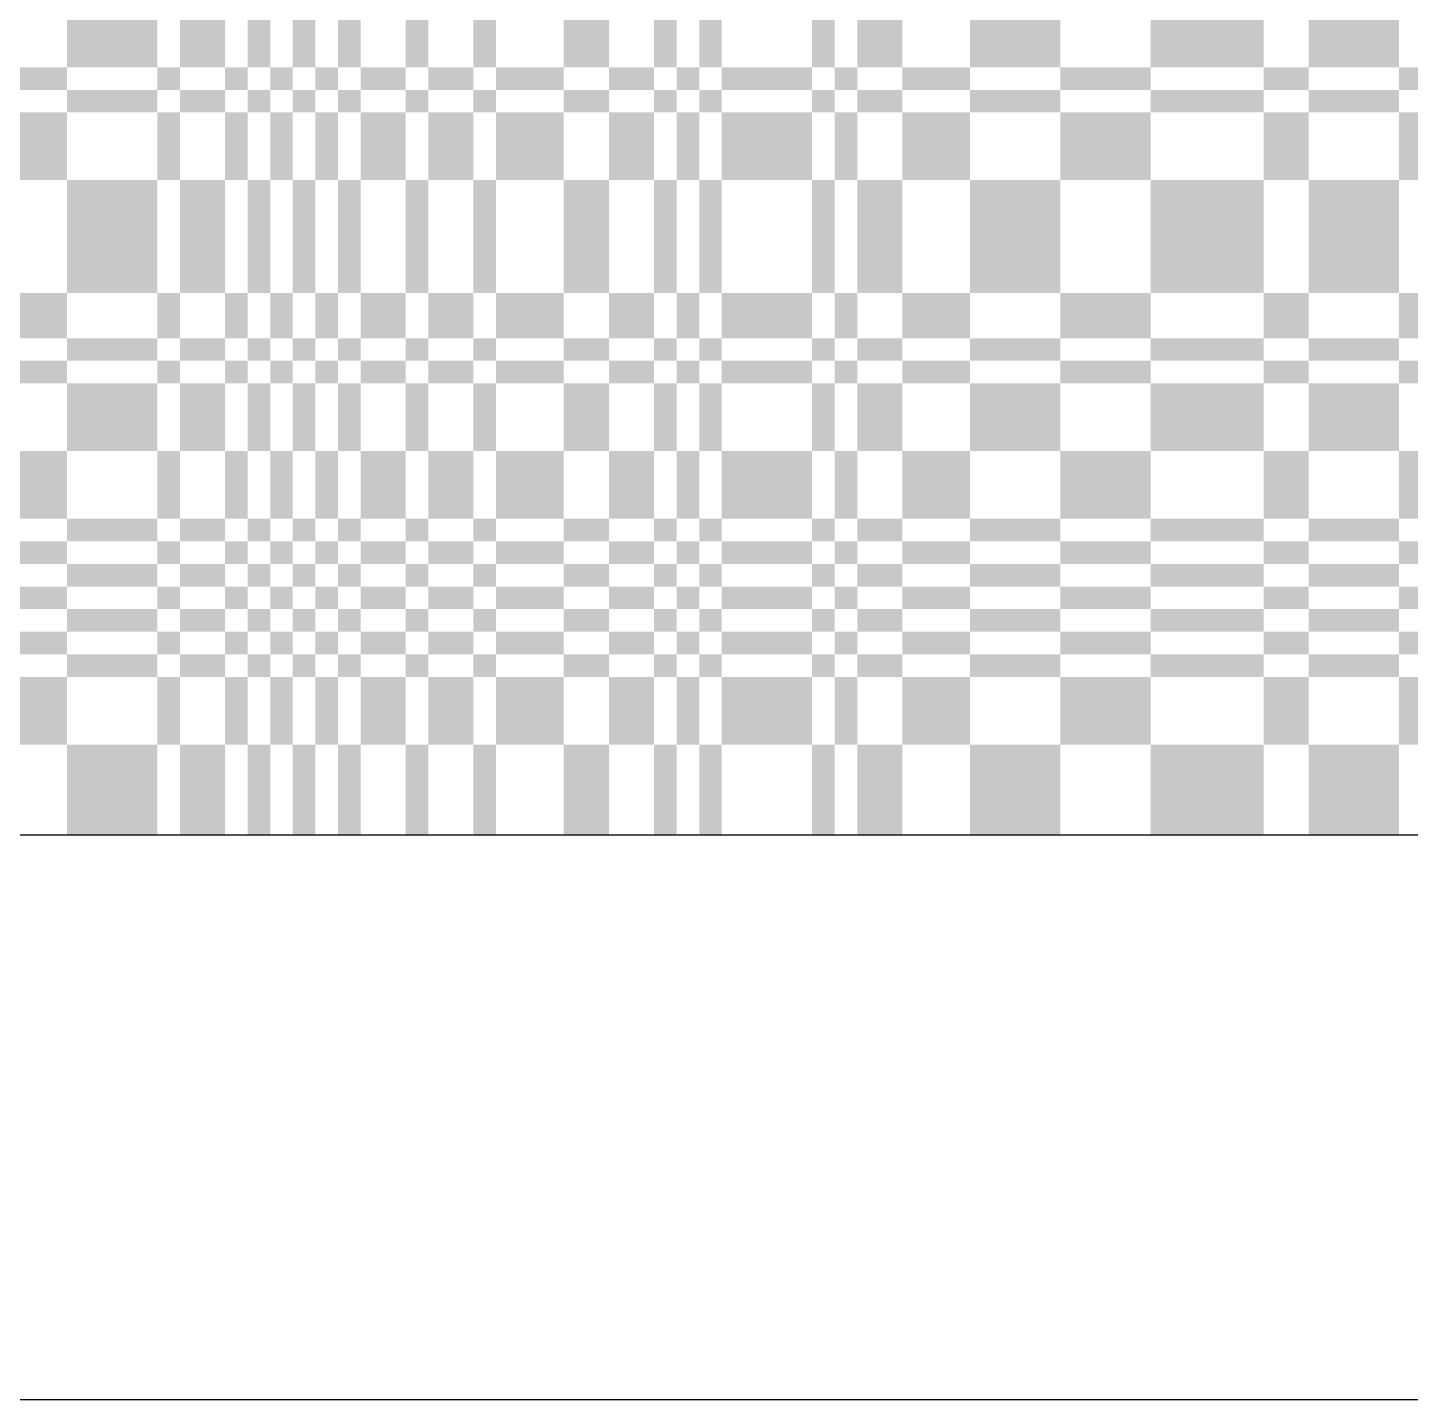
# Model space of a CAD drawing. Extents: x 0 to 200, y 0 to 200.
# Drawn here: x 51.4 to 100.4, y 0 to 48.6 of the extents above; entities that cross this region are included whole.
import ezdxf

# ---------------------------------------------------------------- set-up
doc = ezdxf.new("R2010")
doc.units = 0

msp = doc.modelspace()

# ---------------------------------------------------------------- linework, layer by layer
at = {"layer": 'CHROME'}
for points in [[(52.8, 47.2), (56, 47.2), (52.8, 49.6), (56, 49.6)], [(56.8, 47.2), (58.4, 47.2), (56.8, 49.6), (58.4, 49.6)], [(59.2, 47.2), (60, 47.2), (59.2, 49.6), (60, 49.6)], [(60.8, 47.2), (61.6, 47.2), (60.8, 49.6), (61.6, 49.6)], [(62.4, 47.2), (63.2, 47.2), (62.4, 49.6), (63.2, 49.6)], [(64.8, 47.2), (65.6, 47.2), (64.8, 49.6), (65.6, 49.6)], [(67.2, 47.2), (68, 47.2), (67.2, 49.6), (68, 49.6)], [(70.4, 47.2), (72, 47.2), (70.4, 49.6), (72, 49.6)], [(73.6, 47.2), (74.4, 47.2), (73.6, 49.6), (74.4, 49.6)], [(75.2, 47.2), (76, 47.2), (75.2, 49.6), (76, 49.6)], [(79.2, 47.2), (80, 47.2), (79.2, 49.6), (80, 49.6)], [(80.8, 47.2), (82.4, 47.2), (80.8, 49.6), (82.4, 49.6)], [(84.8, 47.2), (88, 47.2), (84.8, 49.6), (88, 49.6)], [(91.2, 47.2), (95.2, 47.2), (91.2, 49.6), (95.2, 49.6)], [(96.8, 47.2), (100, 47.2), (96.8, 49.6), (100, 49.6)], [(50.4, 46.4), (52.8, 46.4), (50.4, 47.2), (52.8, 47.2)], [(56, 46.4), (56.8, 46.4), (56, 47.2), (56.8, 47.2)], [(58.4, 46.4), (59.2, 46.4), (58.4, 47.2), (59.2, 47.2)], [(60, 46.4), (60.8, 46.4), (60, 47.2), (60.8, 47.2)], [(61.6, 46.4), (62.4, 46.4), (61.6, 47.2), (62.4, 47.2)], [(63.2, 46.4), (64.8, 46.4), (63.2, 47.2), (64.8, 47.2)], [(65.6, 46.4), (67.2, 46.4), (65.6, 47.2), (67.2, 47.2)], [(68, 46.4), (70.4, 46.4), (68, 47.2), (70.4, 47.2)], [(72, 46.4), (73.6, 46.4), (72, 47.2), (73.6, 47.2)], [(74.4, 46.4), (75.2, 46.4), (74.4, 47.2), (75.2, 47.2)], [(76, 46.4), (79.2, 46.4), (76, 47.2), (79.2, 47.2)], [(80, 46.4), (80.8, 46.4), (80, 47.2), (80.8, 47.2)], [(82.4, 46.4), (84.8, 46.4), (82.4, 47.2), (84.8, 47.2)], [(88, 46.4), (91.2, 46.4), (88, 47.2), (91.2, 47.2)], [(95.2, 46.4), (96.8, 46.4), (95.2, 47.2), (96.8, 47.2)], [(100, 46.4), (100.8, 46.4), (100, 47.2), (100.8, 47.2)], [(52.8, 45.6), (56, 45.6), (52.8, 46.4), (56, 46.4)], [(56.8, 45.6), (58.4, 45.6), (56.8, 46.4), (58.4, 46.4)], [(59.2, 45.6), (60, 45.6), (59.2, 46.4), (60, 46.4)], [(60.8, 45.6), (61.6, 45.6), (60.8, 46.4), (61.6, 46.4)], [(62.4, 45.6), (63.2, 45.6), (62.4, 46.4), (63.2, 46.4)], [(64.8, 45.6), (65.6, 45.6), (64.8, 46.4), (65.6, 46.4)], [(67.2, 45.6), (68, 45.6), (67.2, 46.4), (68, 46.4)], [(70.4, 45.6), (72, 45.6), (70.4, 46.4), (72, 46.4)], [(73.6, 45.6), (74.4, 45.6), (73.6, 46.4), (74.4, 46.4)], [(75.2, 45.6), (76, 45.6), (75.2, 46.4), (76, 46.4)], [(79.2, 45.6), (80, 45.6), (79.2, 46.4), (80, 46.4)], [(80.8, 45.6), (82.4, 45.6), (80.8, 46.4), (82.4, 46.4)], [(84.8, 45.6), (88, 45.6), (84.8, 46.4), (88, 46.4)], [(91.2, 45.6), (95.2, 45.6), (91.2, 46.4), (95.2, 46.4)], [(96.8, 45.6), (100, 45.6), (96.8, 46.4), (100, 46.4)], [(50.4, 43.2), (52.8, 43.2), (50.4, 45.6), (52.8, 45.6)], [(56, 43.2), (56.8, 43.2), (56, 45.6), (56.8, 45.6)], [(58.4, 43.2), (59.2, 43.2), (58.4, 45.6), (59.2, 45.6)], [(60, 43.2), (60.8, 43.2), (60, 45.6), (60.8, 45.6)], [(61.6, 43.2), (62.4, 43.2), (61.6, 45.6), (62.4, 45.6)], [(63.2, 43.2), (64.8, 43.2), (63.2, 45.6), (64.8, 45.6)], [(65.6, 43.2), (67.2, 43.2), (65.6, 45.6), (67.2, 45.6)], [(68, 43.2), (70.4, 43.2), (68, 45.6), (70.4, 45.6)], [(72, 43.2), (73.6, 43.2), (72, 45.6), (73.6, 45.6)], [(74.4, 43.2), (75.2, 43.2), (74.4, 45.6), (75.2, 45.6)], [(76, 43.2), (79.2, 43.2), (76, 45.6), (79.2, 45.6)], [(80, 43.2), (80.8, 43.2), (80, 45.6), (80.8, 45.6)], [(82.4, 43.2), (84.8, 43.2), (82.4, 45.6), (84.8, 45.6)], [(88, 43.2), (91.2, 43.2), (88, 45.6), (91.2, 45.6)], [(95.2, 43.2), (96.8, 43.2), (95.2, 45.6), (96.8, 45.6)], [(100, 43.2), (100.8, 43.2), (100, 45.6), (100.8, 45.6)], [(52.8, 39.2), (56, 39.2), (52.8, 43.2), (56, 43.2)], [(56.8, 39.2), (58.4, 39.2), (56.8, 43.2), (58.4, 43.2)], [(59.2, 39.2), (60, 39.2), (59.2, 43.2), (60, 43.2)], [(60.8, 39.2), (61.6, 39.2), (60.8, 43.2), (61.6, 43.2)], [(62.4, 39.2), (63.2, 39.2), (62.4, 43.2), (63.2, 43.2)], [(64.8, 39.2), (65.6, 39.2), (64.8, 43.2), (65.6, 43.2)], [(67.2, 39.2), (68, 39.2), (67.2, 43.2), (68, 43.2)], [(70.4, 39.2), (72, 39.2), (70.4, 43.2), (72, 43.2)], [(73.6, 39.2), (74.4, 39.2), (73.6, 43.2), (74.4, 43.2)], [(75.2, 39.2), (76, 39.2), (75.2, 43.2), (76, 43.2)], [(79.2, 39.2), (80, 39.2), (79.2, 43.2), (80, 43.2)], [(80.8, 39.2), (82.4, 39.2), (80.8, 43.2), (82.4, 43.2)], [(84.8, 39.2), (88, 39.2), (84.8, 43.2), (88, 43.2)], [(91.2, 39.2), (95.2, 39.2), (91.2, 43.2), (95.2, 43.2)], [(96.8, 39.2), (100, 39.2), (96.8, 43.2), (100, 43.2)], [(50.4, 37.6), (52.8, 37.6), (50.4, 39.2), (52.8, 39.2)], [(56, 37.6), (56.8, 37.6), (56, 39.2), (56.8, 39.2)], [(58.4, 37.6), (59.2, 37.6), (58.4, 39.2), (59.2, 39.2)], [(60, 37.6), (60.8, 37.6), (60, 39.2), (60.8, 39.2)], [(61.6, 37.6), (62.4, 37.6), (61.6, 39.2), (62.4, 39.2)], [(63.2, 37.6), (64.8, 37.6), (63.2, 39.2), (64.8, 39.2)], [(65.6, 37.6), (67.2, 37.6), (65.6, 39.2), (67.2, 39.2)], [(68, 37.6), (70.4, 37.6), (68, 39.2), (70.4, 39.2)], [(72, 37.6), (73.6, 37.6), (72, 39.2), (73.6, 39.2)], [(74.4, 37.6), (75.2, 37.6), (74.4, 39.2), (75.2, 39.2)], [(76, 37.6), (79.2, 37.6), (76, 39.2), (79.2, 39.2)], [(80, 37.6), (80.8, 37.6), (80, 39.2), (80.8, 39.2)], [(82.4, 37.6), (84.8, 37.6), (82.4, 39.2), (84.8, 39.2)], [(88, 37.6), (91.2, 37.6), (88, 39.2), (91.2, 39.2)], [(95.2, 37.6), (96.8, 37.6), (95.2, 39.2), (96.8, 39.2)], [(100, 37.6), (100.8, 37.6), (100, 39.2), (100.8, 39.2)], [(52.8, 36.8), (56, 36.8), (52.8, 37.6), (56, 37.6)], [(56.8, 36.8), (58.4, 36.8), (56.8, 37.6), (58.4, 37.6)], [(59.2, 36.8), (60, 36.8), (59.2, 37.6), (60, 37.6)], [(60.8, 36.8), (61.6, 36.8), (60.8, 37.6), (61.6, 37.6)], [(62.4, 36.8), (63.2, 36.8), (62.4, 37.6), (63.2, 37.6)], [(64.8, 36.8), (65.6, 36.8), (64.8, 37.6), (65.6, 37.6)], [(67.2, 36.8), (68, 36.8), (67.2, 37.6), (68, 37.6)], [(70.4, 36.8), (72, 36.8), (70.4, 37.6), (72, 37.6)], [(73.6, 36.8), (74.4, 36.8), (73.6, 37.6), (74.4, 37.6)], [(75.2, 36.8), (76, 36.8), (75.2, 37.6), (76, 37.6)], [(79.2, 36.8), (80, 36.8), (79.2, 37.6), (80, 37.6)], [(80.8, 36.8), (82.4, 36.8), (80.8, 37.6), (82.4, 37.6)], [(84.8, 36.8), (88, 36.8), (84.8, 37.6), (88, 37.6)], [(91.2, 36.8), (95.2, 36.8), (91.2, 37.6), (95.2, 37.6)], [(96.8, 36.8), (100, 36.8), (96.8, 37.6), (100, 37.6)], [(50.4, 36), (52.8, 36), (50.4, 36.8), (52.8, 36.8)], [(56, 36), (56.8, 36), (56, 36.8), (56.8, 36.8)], [(58.4, 36), (59.2, 36), (58.4, 36.8), (59.2, 36.8)], [(60, 36), (60.8, 36), (60, 36.8), (60.8, 36.8)], [(61.6, 36), (62.4, 36), (61.6, 36.8), (62.4, 36.8)], [(63.2, 36), (64.8, 36), (63.2, 36.8), (64.8, 36.8)], [(65.6, 36), (67.2, 36), (65.6, 36.8), (67.2, 36.8)], [(68, 36), (70.4, 36), (68, 36.8), (70.4, 36.8)], [(72, 36), (73.6, 36), (72, 36.8), (73.6, 36.8)], [(74.4, 36), (75.2, 36), (74.4, 36.8), (75.2, 36.8)], [(76, 36), (79.2, 36), (76, 36.8), (79.2, 36.8)], [(80, 36), (80.8, 36), (80, 36.8), (80.8, 36.8)], [(82.4, 36), (84.8, 36), (82.4, 36.8), (84.8, 36.8)], [(88, 36), (91.2, 36), (88, 36.8), (91.2, 36.8)], [(95.2, 36), (96.8, 36), (95.2, 36.8), (96.8, 36.8)], [(100, 36), (100.8, 36), (100, 36.8), (100.8, 36.8)], [(52.8, 33.6), (56, 33.6), (52.8, 36), (56, 36)], [(56.8, 33.6), (58.4, 33.6), (56.8, 36), (58.4, 36)], [(59.2, 33.6), (60, 33.6), (59.2, 36), (60, 36)], [(60.8, 33.6), (61.6, 33.6), (60.8, 36), (61.6, 36)], [(62.4, 33.6), (63.2, 33.6), (62.4, 36), (63.2, 36)], [(64.8, 33.6), (65.6, 33.6), (64.8, 36), (65.6, 36)], [(67.2, 33.6), (68, 33.6), (67.2, 36), (68, 36)], [(70.4, 33.6), (72, 33.6), (70.4, 36), (72, 36)], [(73.6, 33.6), (74.4, 33.6), (73.6, 36), (74.4, 36)], [(75.2, 33.6), (76, 33.6), (75.2, 36), (76, 36)], [(79.2, 33.6), (80, 33.6), (79.2, 36), (80, 36)], [(80.8, 33.6), (82.4, 33.6), (80.8, 36), (82.4, 36)], [(84.8, 33.6), (88, 33.6), (84.8, 36), (88, 36)], [(91.2, 33.6), (95.2, 33.6), (91.2, 36), (95.2, 36)], [(96.8, 33.6), (100, 33.6), (96.8, 36), (100, 36)], [(50.4, 31.2), (52.8, 31.2), (50.4, 33.6), (52.8, 33.6)], [(56, 31.2), (56.8, 31.2), (56, 33.6), (56.8, 33.6)], [(58.4, 31.2), (59.2, 31.2), (58.4, 33.6), (59.2, 33.6)], [(60, 31.2), (60.8, 31.2), (60, 33.6), (60.8, 33.6)], [(61.6, 31.2), (62.4, 31.2), (61.6, 33.6), (62.4, 33.6)], [(63.2, 31.2), (64.8, 31.2), (63.2, 33.6), (64.8, 33.6)], [(65.6, 31.2), (67.2, 31.2), (65.6, 33.6), (67.2, 33.6)], [(68, 31.2), (70.4, 31.2), (68, 33.6), (70.4, 33.6)], [(72, 31.2), (73.6, 31.2), (72, 33.6), (73.6, 33.6)], [(74.4, 31.2), (75.2, 31.2), (74.4, 33.6), (75.2, 33.6)], [(76, 31.2), (79.2, 31.2), (76, 33.6), (79.2, 33.6)], [(80, 31.2), (80.8, 31.2), (80, 33.6), (80.8, 33.6)], [(82.4, 31.2), (84.8, 31.2), (82.4, 33.6), (84.8, 33.6)], [(88, 31.2), (91.2, 31.2), (88, 33.6), (91.2, 33.6)], [(95.2, 31.2), (96.8, 31.2), (95.2, 33.6), (96.8, 33.6)], [(100, 31.2), (100.8, 31.2), (100, 33.6), (100.8, 33.6)], [(52.8, 30.4), (56, 30.4), (52.8, 31.2), (56, 31.2)], [(56.8, 30.4), (58.4, 30.4), (56.8, 31.2), (58.4, 31.2)], [(59.2, 30.4), (60, 30.4), (59.2, 31.2), (60, 31.2)], [(60.8, 30.4), (61.6, 30.4), (60.8, 31.2), (61.6, 31.2)], [(62.4, 30.4), (63.2, 30.4), (62.4, 31.2), (63.2, 31.2)], [(64.8, 30.4), (65.6, 30.4), (64.8, 31.2), (65.6, 31.2)], [(67.2, 30.4), (68, 30.4), (67.2, 31.2), (68, 31.2)], [(70.4, 30.4), (72, 30.4), (70.4, 31.2), (72, 31.2)], [(73.6, 30.4), (74.4, 30.4), (73.6, 31.2), (74.4, 31.2)], [(75.2, 30.4), (76, 30.4), (75.2, 31.2), (76, 31.2)], [(79.2, 30.4), (80, 30.4), (79.2, 31.2), (80, 31.2)], [(80.8, 30.4), (82.4, 30.4), (80.8, 31.2), (82.4, 31.2)], [(84.8, 30.4), (88, 30.4), (84.8, 31.2), (88, 31.2)], [(91.2, 30.4), (95.2, 30.4), (91.2, 31.2), (95.2, 31.2)], [(96.8, 30.4), (100, 30.4), (96.8, 31.2), (100, 31.2)], [(50.4, 29.6), (52.8, 29.6), (50.4, 30.4), (52.8, 30.4)], [(56, 29.6), (56.8, 29.6), (56, 30.4), (56.8, 30.4)], [(58.4, 29.6), (59.2, 29.6), (58.4, 30.4), (59.2, 30.4)], [(60, 29.6), (60.8, 29.6), (60, 30.4), (60.8, 30.4)], [(61.6, 29.6), (62.4, 29.6), (61.6, 30.4), (62.4, 30.4)], [(63.2, 29.6), (64.8, 29.6), (63.2, 30.4), (64.8, 30.4)], [(65.6, 29.6), (67.2, 29.6), (65.6, 30.4), (67.2, 30.4)], [(68, 29.6), (70.4, 29.6), (68, 30.4), (70.4, 30.4)], [(72, 29.6), (73.6, 29.6), (72, 30.4), (73.6, 30.4)], [(74.4, 29.6), (75.2, 29.6), (74.4, 30.4), (75.2, 30.4)], [(76, 29.6), (79.2, 29.6), (76, 30.4), (79.2, 30.4)], [(80, 29.6), (80.8, 29.6), (80, 30.4), (80.8, 30.4)], [(82.4, 29.6), (84.8, 29.6), (82.4, 30.4), (84.8, 30.4)], [(88, 29.6), (91.2, 29.6), (88, 30.4), (91.2, 30.4)], [(95.2, 29.6), (96.8, 29.6), (95.2, 30.4), (96.8, 30.4)], [(100, 29.6), (100.8, 29.6), (100, 30.4), (100.8, 30.4)], [(52.8, 28.8), (56, 28.8), (52.8, 29.6), (56, 29.6)], [(56.8, 28.8), (58.4, 28.8), (56.8, 29.6), (58.4, 29.6)], [(59.2, 28.8), (60, 28.8), (59.2, 29.6), (60, 29.6)], [(60.8, 28.8), (61.6, 28.8), (60.8, 29.6), (61.6, 29.6)], [(62.4, 28.8), (63.2, 28.8), (62.4, 29.6), (63.2, 29.6)], [(64.8, 28.8), (65.6, 28.8), (64.8, 29.6), (65.6, 29.6)], [(67.2, 28.8), (68, 28.8), (67.2, 29.6), (68, 29.6)], [(70.4, 28.8), (72, 28.8), (70.4, 29.6), (72, 29.6)], [(73.6, 28.8), (74.4, 28.8), (73.6, 29.6), (74.4, 29.6)], [(75.2, 28.8), (76, 28.8), (75.2, 29.6), (76, 29.6)], [(79.2, 28.8), (80, 28.8), (79.2, 29.6), (80, 29.6)], [(80.8, 28.8), (82.4, 28.8), (80.8, 29.6), (82.4, 29.6)], [(84.8, 28.8), (88, 28.8), (84.8, 29.6), (88, 29.6)], [(91.2, 28.8), (95.2, 28.8), (91.2, 29.6), (95.2, 29.6)], [(96.8, 28.8), (100, 28.8), (96.8, 29.6), (100, 29.6)], [(50.4, 28), (52.8, 28), (50.4, 28.8), (52.8, 28.8)], [(56, 28), (56.8, 28), (56, 28.8), (56.8, 28.8)], [(58.4, 28), (59.2, 28), (58.4, 28.8), (59.2, 28.8)], [(60, 28), (60.8, 28), (60, 28.8), (60.8, 28.8)], [(61.6, 28), (62.4, 28), (61.6, 28.8), (62.4, 28.8)], [(63.2, 28), (64.8, 28), (63.2, 28.8), (64.8, 28.8)], [(65.6, 28), (67.2, 28), (65.6, 28.8), (67.2, 28.8)], [(68, 28), (70.4, 28), (68, 28.8), (70.4, 28.8)], [(72, 28), (73.6, 28), (72, 28.8), (73.6, 28.8)], [(74.4, 28), (75.2, 28), (74.4, 28.8), (75.2, 28.8)], [(76, 28), (79.2, 28), (76, 28.8), (79.2, 28.8)], [(80, 28), (80.8, 28), (80, 28.8), (80.8, 28.8)], [(82.4, 28), (84.8, 28), (82.4, 28.8), (84.8, 28.8)], [(88, 28), (91.2, 28), (88, 28.8), (91.2, 28.8)], [(95.2, 28), (96.8, 28), (95.2, 28.8), (96.8, 28.8)], [(100, 28), (100.8, 28), (100, 28.8), (100.8, 28.8)], [(52.8, 27.2), (56, 27.2), (52.8, 28), (56, 28)], [(56.8, 27.2), (58.4, 27.2), (56.8, 28), (58.4, 28)], [(59.2, 27.2), (60, 27.2), (59.2, 28), (60, 28)], [(60.8, 27.2), (61.6, 27.2), (60.8, 28), (61.6, 28)], [(62.4, 27.2), (63.2, 27.2), (62.4, 28), (63.2, 28)], [(64.8, 27.2), (65.6, 27.2), (64.8, 28), (65.6, 28)], [(67.2, 27.2), (68, 27.2), (67.2, 28), (68, 28)], [(70.4, 27.2), (72, 27.2), (70.4, 28), (72, 28)], [(73.6, 27.2), (74.4, 27.2), (73.6, 28), (74.4, 28)], [(75.2, 27.2), (76, 27.2), (75.2, 28), (76, 28)], [(79.2, 27.2), (80, 27.2), (79.2, 28), (80, 28)], [(80.8, 27.2), (82.4, 27.2), (80.8, 28), (82.4, 28)], [(84.8, 27.2), (88, 27.2), (84.8, 28), (88, 28)], [(91.2, 27.2), (95.2, 27.2), (91.2, 28), (95.2, 28)], [(96.8, 27.2), (100, 27.2), (96.8, 28), (100, 28)], [(50.4, 26.4), (52.8, 26.4), (50.4, 27.2), (52.8, 27.2)], [(56, 26.4), (56.8, 26.4), (56, 27.2), (56.8, 27.2)], [(58.4, 26.4), (59.2, 26.4), (58.4, 27.2), (59.2, 27.2)], [(60, 26.4), (60.8, 26.4), (60, 27.2), (60.8, 27.2)], [(61.6, 26.4), (62.4, 26.4), (61.6, 27.2), (62.4, 27.2)], [(63.2, 26.4), (64.8, 26.4), (63.2, 27.2), (64.8, 27.2)], [(65.6, 26.4), (67.2, 26.4), (65.6, 27.2), (67.2, 27.2)], [(68, 26.4), (70.4, 26.4), (68, 27.2), (70.4, 27.2)], [(72, 26.4), (73.6, 26.4), (72, 27.2), (73.6, 27.2)], [(74.4, 26.4), (75.2, 26.4), (74.4, 27.2), (75.2, 27.2)], [(76, 26.4), (79.2, 26.4), (76, 27.2), (79.2, 27.2)], [(80, 26.4), (80.8, 26.4), (80, 27.2), (80.8, 27.2)], [(82.4, 26.4), (84.8, 26.4), (82.4, 27.2), (84.8, 27.2)], [(88, 26.4), (91.2, 26.4), (88, 27.2), (91.2, 27.2)], [(95.2, 26.4), (96.8, 26.4), (95.2, 27.2), (96.8, 27.2)], [(100, 26.4), (100.8, 26.4), (100, 27.2), (100.8, 27.2)], [(52.8, 25.6), (56, 25.6), (52.8, 26.4), (56, 26.4)], [(56.8, 25.6), (58.4, 25.6), (56.8, 26.4), (58.4, 26.4)], [(59.2, 25.6), (60, 25.6), (59.2, 26.4), (60, 26.4)], [(60.8, 25.6), (61.6, 25.6), (60.8, 26.4), (61.6, 26.4)], [(62.4, 25.6), (63.2, 25.6), (62.4, 26.4), (63.2, 26.4)], [(64.8, 25.6), (65.6, 25.6), (64.8, 26.4), (65.6, 26.4)], [(67.2, 25.6), (68, 25.6), (67.2, 26.4), (68, 26.4)], [(70.4, 25.6), (72, 25.6), (70.4, 26.4), (72, 26.4)], [(73.6, 25.6), (74.4, 25.6), (73.6, 26.4), (74.4, 26.4)], [(75.2, 25.6), (76, 25.6), (75.2, 26.4), (76, 26.4)], [(79.2, 25.6), (80, 25.6), (79.2, 26.4), (80, 26.4)], [(80.8, 25.6), (82.4, 25.6), (80.8, 26.4), (82.4, 26.4)], [(84.8, 25.6), (88, 25.6), (84.8, 26.4), (88, 26.4)], [(91.2, 25.6), (95.2, 25.6), (91.2, 26.4), (95.2, 26.4)], [(96.8, 25.6), (100, 25.6), (96.8, 26.4), (100, 26.4)], [(50.4, 23.2), (52.8, 23.2), (50.4, 25.6), (52.8, 25.6)], [(56, 23.2), (56.8, 23.2), (56, 25.6), (56.8, 25.6)], [(58.4, 23.2), (59.2, 23.2), (58.4, 25.6), (59.2, 25.6)], [(60, 23.2), (60.8, 23.2), (60, 25.6), (60.8, 25.6)], [(61.6, 23.2), (62.4, 23.2), (61.6, 25.6), (62.4, 25.6)], [(63.2, 23.2), (64.8, 23.2), (63.2, 25.6), (64.8, 25.6)], [(65.6, 23.2), (67.2, 23.2), (65.6, 25.6), (67.2, 25.6)], [(68, 23.2), (70.4, 23.2), (68, 25.6), (70.4, 25.6)], [(72, 23.2), (73.6, 23.2), (72, 25.6), (73.6, 25.6)], [(74.4, 23.2), (75.2, 23.2), (74.4, 25.6), (75.2, 25.6)], [(76, 23.2), (79.2, 23.2), (76, 25.6), (79.2, 25.6)], [(80, 23.2), (80.8, 23.2), (80, 25.6), (80.8, 25.6)], [(82.4, 23.2), (84.8, 23.2), (82.4, 25.6), (84.8, 25.6)], [(88, 23.2), (91.2, 23.2), (88, 25.6), (91.2, 25.6)], [(95.2, 23.2), (96.8, 23.2), (95.2, 25.6), (96.8, 25.6)], [(100, 23.2), (100.8, 23.2), (100, 25.6), (100.8, 25.6)], [(52.8, 20), (56, 20), (52.8, 23.2), (56, 23.2)], [(56.8, 20), (58.4, 20), (56.8, 23.2), (58.4, 23.2)], [(59.2, 20), (60, 20), (59.2, 23.2), (60, 23.2)], [(60.8, 20), (61.6, 20), (60.8, 23.2), (61.6, 23.2)], [(62.4, 20), (63.2, 20), (62.4, 23.2), (63.2, 23.2)], [(64.8, 20), (65.6, 20), (64.8, 23.2), (65.6, 23.2)], [(67.2, 20), (68, 20), (67.2, 23.2), (68, 23.2)], [(70.4, 20), (72, 20), (70.4, 23.2), (72, 23.2)], [(73.6, 20), (74.4, 20), (73.6, 23.2), (74.4, 23.2)], [(75.2, 20), (76, 20), (75.2, 23.2), (76, 23.2)], [(79.2, 20), (80, 20), (79.2, 23.2), (80, 23.2)], [(80.8, 20), (82.4, 20), (80.8, 23.2), (82.4, 23.2)], [(84.8, 20), (88, 20), (84.8, 23.2), (88, 23.2)], [(91.2, 20), (95.2, 20), (91.2, 23.2), (95.2, 23.2)], [(96.8, 20), (100, 20), (96.8, 23.2), (100, 23.2)]]:
    msp.add_solid(points, dxfattribs=at)
at = {"layer": 'OUTLINE'}
for p, q in [((20, 20), (180, 20)), ((0, 0), (200, 0))]:
    msp.add_line(p, q, dxfattribs=at)

doc.saveas('drawing.dxf')
